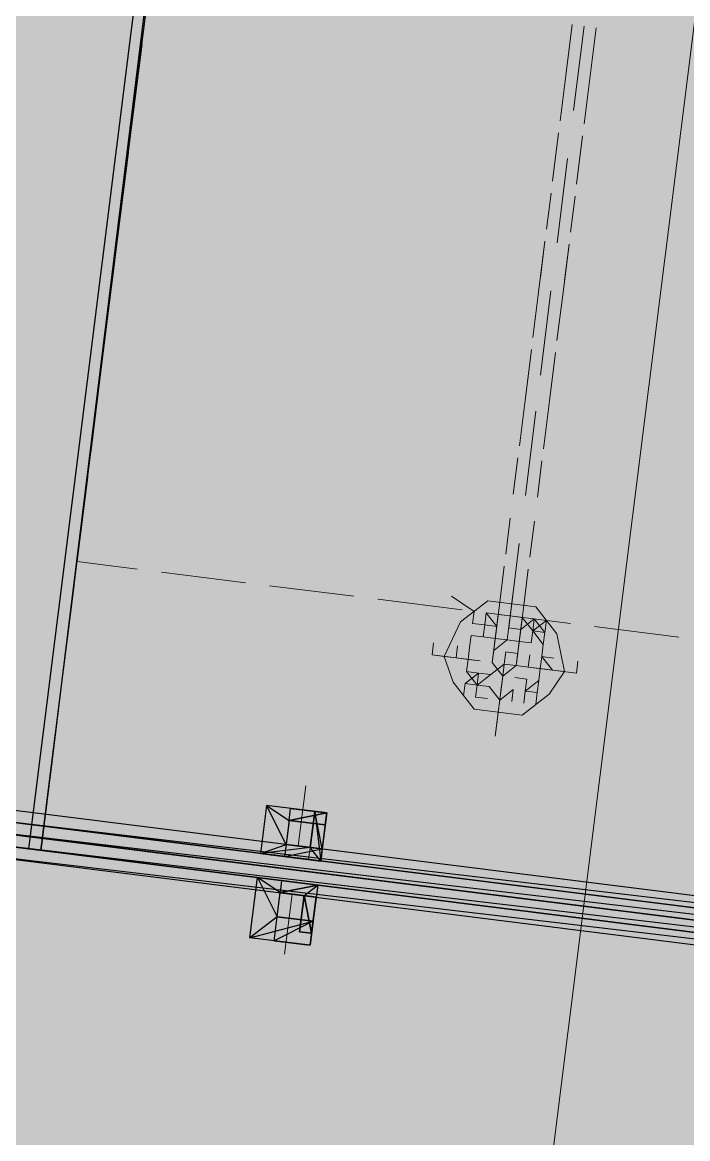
# Model space of a CAD drawing. Header units: metres. Extents: x -4 to 509425, y 7549 to 4732445.
# Drawn here: x 475986.603 to 475987.068, y 4719725.718 to 4719726.498 of the extents above; entities that cross this region are included whole.
import ezdxf

# ---------------------------------------------------------------- set-up
doc = ezdxf.new("R2010")
doc.units = ezdxf.units.M
doc.header["$LTSCALE"] = 0.01
doc.header["$MEASUREMENT"] = 0
doc.layers.get('0').update_dxf_attribs({"lineweight": 0})
doc.layers.add('_SUBESTACIÓN', color=1, linetype='Continuous')
doc.layers.add('SUBESTACION LA VID', color=253, linetype='Continuous')

# ---------------------------------------------------------------- blocks, each defined once
blk = doc.blocks.new('A$Cfff6051d')
at = {"layer": 'SUBESTACION LA VID', "transparency": 33554687}
h = blk.add_hatch(color=256, dxfattribs=at)
h.dxf.hatch_style = 2
edge = h.paths.add_edge_path()
edge.add_spline(control_points=[(475986.60787, 4719725.92063), (475986.60787, 4719725.92063), (475986.61627, 4719725.91958), (475986.61627, 4719725.91958), (475986.61627, 4719725.91958), (475987.11864, 4719729.99479), (475987.11864, 4719729.99479), (475987.11864, 4719729.99479), (475986.60787, 4719725.92063), (475986.60787, 4719725.92063)], knot_values=[0, 0, 0, 0, 1, 1, 1, 2, 2, 2, 3, 3, 3, 3], degree=3, periodic=0)
edge = h.paths.add_edge_path()
edge.add_spline(control_points=[(475986.61627, 4719725.91958), (475986.61627, 4719725.91958), (475987.11864, 4719729.99479), (475987.11864, 4719729.99479), (475987.11864, 4719729.99479), (475987.12704, 4719729.99374), (475987.12704, 4719729.99374), (475987.12704, 4719729.99374), (475986.61627, 4719725.91958), (475986.61627, 4719725.91958)], knot_values=[0, 0, 0, 0, 1, 1, 1, 2, 2, 2, 3, 3, 3, 3], degree=3, periodic=0)
h = blk.add_hatch(color=256, dxfattribs=at)
h.dxf.hatch_style = 2
edge = h.paths.add_edge_path()
edge.add_spline(control_points=[(475987.67576, 4719725.79528), (475987.67576, 4719725.79528), (475987.69256, 4719725.79318), (475987.69256, 4719725.79318), (475987.69256, 4719725.79318), (475987.67681, 4719725.80368), (475987.67681, 4719725.80368), (475987.67681, 4719725.80368), (475987.67576, 4719725.79528), (475987.67576, 4719725.79528)], knot_values=[0, 0, 0, 0, 1, 1, 1, 2, 2, 2, 3, 3, 3, 3], degree=3, periodic=0)
edge = h.paths.add_edge_path()
edge.add_spline(control_points=[(475987.69256, 4719725.79318), (475987.69256, 4719725.79318), (475987.67681, 4719725.80368), (475987.67681, 4719725.80368), (475987.67681, 4719725.80368), (475987.69467, 4719725.80998), (475987.69467, 4719725.80998), (475987.69467, 4719725.80998), (475987.69256, 4719725.79318), (475987.69256, 4719725.79318)], knot_values=[0, 0, 0, 0, 1, 1, 1, 2, 2, 2, 3, 3, 3, 3], degree=3, periodic=0)
edge = h.paths.add_edge_path()
edge.add_spline(control_points=[(475987.67681, 4719725.80368), (475987.67681, 4719725.80368), (475987.69467, 4719725.80998), (475987.69467, 4719725.80998), (475987.69467, 4719725.80998), (475986.56797, 4719725.9427), (475986.56797, 4719725.9427), (475986.56797, 4719725.9427), (475987.67681, 4719725.80368), (475987.67681, 4719725.80368)], knot_values=[0, 0, 0, 0, 1, 1, 1, 2, 2, 2, 3, 3, 3, 3], degree=3, periodic=0)
edge = h.paths.add_edge_path()
edge.add_spline(control_points=[(475987.69467, 4719725.80998), (475987.69467, 4719725.80998), (475986.56797, 4719725.9427), (475986.56797, 4719725.9427), (475986.56797, 4719725.9427), (475986.56062, 4719725.95215), (475986.56062, 4719725.95215), (475986.56062, 4719725.95215), (475987.69467, 4719725.80998), (475987.69467, 4719725.80998)], knot_values=[0, 0, 0, 0, 1, 1, 1, 2, 2, 2, 3, 3, 3, 3], degree=3, periodic=0)
edge = h.paths.add_edge_path()
edge.add_spline(control_points=[(475986.56797, 4719725.9427), (475986.56797, 4719725.9427), (475986.56062, 4719725.95215), (475986.56062, 4719725.95215), (475986.56062, 4719725.95215), (475986.55852, 4719725.93535), (475986.55852, 4719725.93535), (475986.55852, 4719725.93535), (475986.56797, 4719725.9427), (475986.56797, 4719725.9427)], knot_values=[0, 0, 0, 0, 1, 1, 1, 2, 2, 2, 3, 3, 3, 3], degree=3, periodic=0)
h = blk.add_hatch(color=256, dxfattribs=at)
h.dxf.hatch_style = 2
edge = h.paths.add_edge_path()
edge.add_spline(control_points=[(475986.56797, 4719725.9427), (475986.56797, 4719725.9427), (475986.55852, 4719725.93535), (475986.55852, 4719725.93535), (475986.55852, 4719725.93535), (475987.68521, 4719725.80263), (475987.68521, 4719725.80263), (475987.68521, 4719725.80263), (475986.56797, 4719725.9427), (475986.56797, 4719725.9427)], knot_values=[0, 0, 0, 0, 1, 1, 1, 2, 2, 2, 3, 3, 3, 3], degree=3, periodic=0)
edge = h.paths.add_edge_path()
edge.add_spline(control_points=[(475986.55852, 4719725.93535), (475986.55852, 4719725.93535), (475987.68521, 4719725.80263), (475987.68521, 4719725.80263), (475987.68521, 4719725.80263), (475987.68416, 4719725.79423), (475987.68416, 4719725.79423), (475987.68416, 4719725.79423), (475986.55852, 4719725.93535), (475986.55852, 4719725.93535)], knot_values=[0, 0, 0, 0, 1, 1, 1, 2, 2, 2, 3, 3, 3, 3], degree=3, periodic=0)
h = blk.add_hatch(color=256, dxfattribs=at)
h.dxf.hatch_style = 2
edge = h.paths.add_edge_path()
edge.add_spline(control_points=[(475987.68206, 4719725.77743), (475987.68206, 4719725.77743), (475987.69046, 4719725.77638), (475987.69046, 4719725.77638), (475987.69046, 4719725.77638), (475987.68311, 4719725.78583), (475987.68311, 4719725.78583), (475987.68311, 4719725.78583), (475987.68206, 4719725.77743), (475987.68206, 4719725.77743)], knot_values=[0, 0, 0, 0, 1, 1, 1, 2, 2, 2, 3, 3, 3, 3], degree=3, periodic=0)
edge = h.paths.add_edge_path()
edge.add_spline(control_points=[(475987.69046, 4719725.77638), (475987.69046, 4719725.77638), (475987.68311, 4719725.78583), (475987.68311, 4719725.78583), (475987.68311, 4719725.78583), (475987.69256, 4719725.79318), (475987.69256, 4719725.79318), (475987.69256, 4719725.79318), (475987.69046, 4719725.77638), (475987.69046, 4719725.77638)], knot_values=[0, 0, 0, 0, 1, 1, 1, 2, 2, 2, 3, 3, 3, 3], degree=3, periodic=0)
edge = h.paths.add_edge_path()
edge.add_spline(control_points=[(475987.68311, 4719725.78583), (475987.68311, 4719725.78583), (475987.69256, 4719725.79318), (475987.69256, 4719725.79318), (475987.69256, 4719725.79318), (475986.55746, 4719725.92695), (475986.55746, 4719725.92695), (475986.55746, 4719725.92695), (475987.68311, 4719725.78583), (475987.68311, 4719725.78583)], knot_values=[0, 0, 0, 0, 1, 1, 1, 2, 2, 2, 3, 3, 3, 3], degree=3, periodic=0)
edge = h.paths.add_edge_path()
edge.add_spline(control_points=[(475987.69256, 4719725.79318), (475987.69256, 4719725.79318), (475986.55746, 4719725.92695), (475986.55746, 4719725.92695), (475986.55746, 4719725.92695), (475986.55012, 4719725.9364), (475986.55012, 4719725.9364), (475986.55012, 4719725.9364), (475987.69256, 4719725.79318), (475987.69256, 4719725.79318)], knot_values=[0, 0, 0, 0, 1, 1, 1, 2, 2, 2, 3, 3, 3, 3], degree=3, periodic=0)
edge = h.paths.add_edge_path()
edge.add_spline(control_points=[(475986.55746, 4719725.92695), (475986.55746, 4719725.92695), (475986.55012, 4719725.9364), (475986.55012, 4719725.9364), (475986.55012, 4719725.9364), (475986.54801, 4719725.9196), (475986.54801, 4719725.9196), (475986.54801, 4719725.9196), (475986.55746, 4719725.92695), (475986.55746, 4719725.92695)], knot_values=[0, 0, 0, 0, 1, 1, 1, 2, 2, 2, 3, 3, 3, 3], degree=3, periodic=0)
h = blk.add_hatch(color=256, dxfattribs=at)
h.dxf.hatch_style = 2
edge = h.paths.add_edge_path()
edge.add_spline(control_points=[(475986.55746, 4719725.92695), (475986.55746, 4719725.92695), (475986.54801, 4719725.9196), (475986.54801, 4719725.9196), (475986.54801, 4719725.9196), (475987.68311, 4719725.78583), (475987.68311, 4719725.78583), (475987.68311, 4719725.78583), (475986.55746, 4719725.92695), (475986.55746, 4719725.92695)], knot_values=[0, 0, 0, 0, 1, 1, 1, 2, 2, 2, 3, 3, 3, 3], degree=3, periodic=0)
edge = h.paths.add_edge_path()
edge.add_spline(control_points=[(475986.54801, 4719725.9196), (475986.54801, 4719725.9196), (475987.68311, 4719725.78583), (475987.68311, 4719725.78583), (475987.68311, 4719725.78583), (475987.68206, 4719725.77743), (475987.68206, 4719725.77743), (475987.68206, 4719725.77743), (475986.54801, 4719725.9196), (475986.54801, 4719725.9196)], knot_values=[0, 0, 0, 0, 1, 1, 1, 2, 2, 2, 3, 3, 3, 3], degree=3, periodic=0)
at = {"layer": 'SUBESTACION LA VID', "lineweight": 15}
blk.add_line((475986.93215, 4719725.37657), (475987.55455, 4719730.34117), dxfattribs=at)
at = {"layer": 'SUBESTACION LA VID', "lineweight": 0}
for p, q in [((475986.98295, 4719726.46234), (475986.98716, 4719726.49594)), ((475986.98295, 4719726.46234), (475986.98716, 4719726.49594)), ((475986.99556, 4719726.49489), (475986.98819, 4719726.43609)), ((475986.99975, 4719726.46024), (475987.00396, 4719726.49384)), ((475986.99975, 4719726.46024), (475987.00396, 4719726.49384)), ((475986.6784, 4719726.4152), (475986.68683, 4719726.4824)), ((475986.97873, 4719726.42874), (475986.98295, 4719726.46234)), ((475986.97873, 4719726.42874), (475986.98295, 4719726.46234)), ((475986.99553, 4719726.42663), (475986.99975, 4719726.46024)), ((475986.99553, 4719726.42663), (475986.99975, 4719726.46024)), ((475986.97347, 4719726.38674), (475986.97768, 4719726.42034)), ((475986.97347, 4719726.38674), (475986.97768, 4719726.42034)), ((475986.98608, 4719726.41929), (475986.98608, 4719726.41929)), ((475986.99027, 4719726.38463), (475986.99448, 4719726.41823)), ((475986.99027, 4719726.38463), (475986.99448, 4719726.41823)), ((475986.66998, 4719726.348), (475986.67735, 4719726.4068)), ((475986.98397, 4719726.40249), (475986.9766, 4719726.34368)), ((475986.96926, 4719726.35314), (475986.97241, 4719726.37834)), ((475986.96926, 4719726.35314), (475986.97241, 4719726.37834)), ((475986.98606, 4719726.35103), (475986.98921, 4719726.37623)), ((475986.98606, 4719726.35103), (475986.98921, 4719726.37623)), ((475986.96399, 4719726.31114), (475986.9682, 4719726.34474)), ((475986.96504, 4719726.31954), (475986.9682, 4719726.34474)), ((475986.98079, 4719726.30903), (475986.985, 4719726.34263)), ((475986.98184, 4719726.31743), (475986.985, 4719726.34263)), ((475986.6605, 4719726.27239), (475986.66787, 4719726.3312)), ((475986.9745, 4719726.32688), (475986.9745, 4719726.32688)), ((475986.95978, 4719726.27754), (475986.96399, 4719726.31114)), ((475986.95978, 4719726.27754), (475986.96399, 4719726.31114)), ((475986.97239, 4719726.31008), (475986.96502, 4719726.25128)), ((475986.97658, 4719726.27543), (475986.98079, 4719726.30903)), ((475986.97658, 4719726.27543), (475986.98079, 4719726.30903)), ((475986.95451, 4719726.23553), (475986.95872, 4719726.26913)), ((475986.95451, 4719726.23553), (475986.95872, 4719726.26913)), ((475986.97131, 4719726.23343), (475986.97552, 4719726.26703)), ((475986.97131, 4719726.23343), (475986.97552, 4719726.26703)), ((475986.65102, 4719726.19679), (475986.65839, 4719726.25559)), ((475986.9503, 4719726.20193), (475986.95451, 4719726.23553)), ((475986.9503, 4719726.20193), (475986.95451, 4719726.23553)), ((475986.96291, 4719726.23448), (475986.96291, 4719726.23448)), ((475986.9671, 4719726.19982), (475986.97131, 4719726.23343)), ((475986.9671, 4719726.19982), (475986.97131, 4719726.23343)), ((475986.96186, 4719726.22608), (475986.95449, 4719726.16728)), ((475986.94609, 4719726.16833), (475986.94925, 4719726.19353)), ((475986.94609, 4719726.16833), (475986.94925, 4719726.19353)), ((475986.96289, 4719726.16622), (475986.96605, 4719726.19142)), ((475986.96289, 4719726.16622), (475986.96605, 4719726.19142)), ((475986.64154, 4719726.12119), (475986.64891, 4719726.17999)), ((475986.94082, 4719726.12633), (475986.94398, 4719726.15153)), ((475986.94082, 4719726.12633), (475986.94398, 4719726.15153)), ((475986.95238, 4719726.15048), (475986.95238, 4719726.15048)), ((475986.95762, 4719726.12422), (475986.96078, 4719726.14942)), ((475986.95762, 4719726.12422), (475986.96078, 4719726.14942)), ((475986.95027, 4719726.13368), (475986.9429, 4719726.07487)), ((475986.75915, 4719726.10644), (475986.70034, 4719726.11381)), ((475986.70034, 4719726.11381), (475986.75915, 4719726.10644)), ((475986.93661, 4719726.09273), (475986.93977, 4719726.11793)), ((475986.93661, 4719726.09273), (475986.93977, 4719726.11793)), ((475986.95341, 4719726.09062), (475986.95657, 4719726.11582)), ((475986.95341, 4719726.09062), (475986.95657, 4719726.11582)), ((475986.63206, 4719726.04558), (475986.63944, 4719726.10439)), ((475986.83475, 4719726.09696), (475986.77595, 4719726.10434)), ((475986.77595, 4719726.10434), (475986.83475, 4719726.09696)), ((475986.94606, 4719726.10007), (475986.94185, 4719726.06647)), ((475986.94606, 4719726.10007), (475986.94501, 4719726.09167)), ((475986.91035, 4719726.08749), (475986.85155, 4719726.09486)), ((475986.85155, 4719726.09486), (475986.91035, 4719726.08749)), ((475986.90301, 4719726.09694), (475986.91875, 4719726.08643)), ((475986.9345, 4719726.07593), (475986.93661, 4719726.09273)), ((475986.9513, 4719726.07382), (475986.95341, 4719726.09062)), ((475986.9177, 4719726.07803), (475986.91875, 4719726.08643)), ((475986.91875, 4719726.08643), (475986.9177, 4719726.07803)), ((475986.9177, 4719726.07803), (475986.91875, 4719726.08643)), ((475986.98596, 4719726.07801), (475986.92715, 4719726.08538)), ((475986.92715, 4719726.08538), (475986.98596, 4719726.07801)), ((475986.93134, 4719726.05072), (475986.93555, 4719726.08433)), ((475986.94395, 4719726.08327), (475986.93555, 4719726.08433)), ((475986.95235, 4719726.08222), (475986.94395, 4719726.08327)), ((475986.94395, 4719726.08327), (475986.94395, 4719726.08327)), ((475986.94395, 4719726.08327), (475986.94395, 4719726.08327)), ((475986.94395, 4719726.08327), (475986.94395, 4719726.08327)), ((475986.9261, 4719726.07698), (475986.9261, 4719726.07698)), ((475986.9261, 4719726.07698), (475986.9261, 4719726.07698)), ((475986.9261, 4719726.07698), (475986.9261, 4719726.07698)), ((475986.9261, 4719726.07698), (475986.9261, 4719726.07698)), ((475986.93134, 4719726.05072), (475986.9345, 4719726.07593)), ((475986.9429, 4719726.07487), (475986.9429, 4719726.07487)), ((475986.9513, 4719726.07382), (475986.9429, 4719726.07487)), ((475986.94814, 4719726.04862), (475986.95235, 4719726.08222)), ((475986.96075, 4719726.08117), (475986.9513, 4719726.07382)), ((475986.95235, 4719726.08222), (475986.9597, 4719726.07277)), ((475986.9597, 4719726.07277), (475986.96075, 4719726.08117)), ((475986.96915, 4719726.08011), (475986.9597, 4719726.07277)), ((475986.9681, 4719726.07171), (475986.96075, 4719726.08117)), ((475986.96915, 4719726.08011), (475986.9681, 4719726.07171)), ((475987.06156, 4719726.06853), (475987.00276, 4719726.0759)), ((475987.00276, 4719726.0759), (475987.06156, 4719726.06853)), ((475986.91665, 4719726.06963), (475986.92505, 4719726.06858)), ((475986.92505, 4719726.06858), (475986.91665, 4719726.06963)), ((475986.92505, 4719726.06858), (475986.93345, 4719726.06753)), ((475986.93345, 4719726.06753), (475986.92505, 4719726.06858)), ((475986.92505, 4719726.06858), (475986.93345, 4719726.06753)), ((475986.93345, 4719726.06753), (475986.92505, 4719726.06858)), ((475986.94814, 4719726.04862), (475986.9513, 4719726.07382)), ((475986.9597, 4719726.07277), (475986.95865, 4719726.06437)), ((475986.95865, 4719726.06437), (475986.9597, 4719726.07277)), ((475986.96705, 4719726.06331), (475986.9597, 4719726.07277)), ((475986.9597, 4719726.07277), (475986.9597, 4719726.07277)), ((475986.9597, 4719726.07277), (475986.9597, 4719726.07277)), ((475986.96705, 4719726.06331), (475986.9681, 4719726.07171)), ((475986.88934, 4719726.05599), (475986.89039, 4719726.06439)), ((475986.91454, 4719726.05283), (475986.91559, 4719726.06123)), ((475986.91559, 4719726.06123), (475986.91559, 4719726.06123)), ((475986.94185, 4719726.06647), (475986.94185, 4719726.06647)), ((475986.95025, 4719726.06542), (475986.95865, 4719726.06437)), ((475986.95025, 4719726.06542), (475986.95865, 4719726.06437)), ((475986.966, 4719726.05491), (475986.96705, 4719726.06331)), ((475986.96705, 4719726.06331), (475986.96705, 4719726.06331)), ((475986.92294, 4719726.05178), (475986.88934, 4719726.05599)), ((475986.92294, 4719726.05178), (475986.88934, 4719726.05599)), ((475986.89774, 4719726.05494), (475986.88934, 4719726.05599)), ((475986.90614, 4719726.05388), (475986.89774, 4719726.05494)), ((475986.91454, 4719726.05283), (475986.91454, 4719726.05283)), ((475986.92294, 4719726.05178), (475986.91454, 4719726.05283)), ((475986.93974, 4719726.04967), (475986.9408, 4719726.05807)), ((475986.9408, 4719726.05807), (475986.9408, 4719726.05807)), ((475986.9408, 4719726.05807), (475986.9408, 4719726.05807)), ((475986.9408, 4719726.05807), (475986.9408, 4719726.05807)), ((475986.91349, 4719726.04443), (475986.92189, 4719726.04338)), ((475986.93029, 4719726.04232), (475986.92189, 4719726.04338)), ((475986.93029, 4719726.04232), (475986.92189, 4719726.04338)), ((475986.93029, 4719726.04232), (475986.93974, 4719726.04967)), ((475986.93134, 4719726.05072), (475986.93134, 4719726.05072)), ((475986.93974, 4719726.04967), (475986.93974, 4719726.04967)), ((475986.93974, 4719726.04967), (475986.93974, 4719726.04967)), ((475986.93974, 4719726.04967), (475986.93974, 4719726.04967)), ((475986.94814, 4719726.04862), (475986.93974, 4719726.04967)), ((475986.95654, 4719726.04757), (475986.94814, 4719726.04862)), ((475986.99014, 4719726.04335), (475986.95654, 4719726.04757)), ((475986.99014, 4719726.04335), (475986.95654, 4719726.04757)), ((475986.96389, 4719726.03811), (475986.96494, 4719726.04651)), ((475986.96494, 4719726.04651), (475986.96389, 4719726.03811)), ((475986.98174, 4719726.04441), (475986.97334, 4719726.04546)), ((475986.98174, 4719726.04441), (475986.98174, 4719726.04441)), ((475986.91138, 4719726.02763), (475986.91243, 4719726.03603)), ((475986.92084, 4719726.03498), (475986.91243, 4719726.03603)), ((475986.93869, 4719726.04127), (475986.93342, 4719725.99927)), ((475986.93869, 4719726.04127), (475986.93342, 4719725.99927)), ((475986.93869, 4719726.04127), (475986.93764, 4719726.03287)), ((475986.95549, 4719726.03917), (475986.94709, 4719726.04022)), ((475986.95444, 4719726.03077), (475986.96389, 4719726.03811)), ((475986.96389, 4719726.03811), (475986.95444, 4719726.03077)), ((475986.62259, 4719725.96998), (475986.62996, 4719726.02878)), ((475986.92084, 4719726.03498), (475986.91978, 4719726.02658)), ((475986.92084, 4719726.03498), (475986.92084, 4719726.03498)), ((475986.92084, 4719726.03498), (475986.92084, 4719726.03498)), ((475986.92084, 4719726.03498), (475986.92924, 4719726.03392)), ((475986.92084, 4719726.03498), (475986.92924, 4719726.03392)), ((475986.92924, 4719726.03392), (475986.92924, 4719726.03392)), ((475986.93658, 4719726.02447), (475986.92924, 4719726.03392)), ((475986.94498, 4719726.02342), (475986.94604, 4719726.03182)), ((475986.95444, 4719726.03077), (475986.95338, 4719726.02237)), ((475986.95338, 4719726.02237), (475986.95444, 4719726.03077)), ((475986.95444, 4719726.03077), (475986.95444, 4719726.03077)), ((475986.95444, 4719726.03077), (475986.96284, 4719726.02971)), ((475986.95444, 4719726.03077), (475986.95444, 4719726.03077)), ((475986.96284, 4719726.02971), (475986.96178, 4719726.02131)), ((475986.96284, 4719726.02971), (475986.96178, 4719726.02131)), ((475986.92818, 4719726.02552), (475986.91978, 4719726.02658)), ((475986.93658, 4719726.02447), (475986.93658, 4719726.02447)), ((475986.93658, 4719726.02447), (475986.93658, 4719726.02447)), ((475986.93448, 4719726.00767), (475986.93448, 4719726.00767)), ((475986.93448, 4719726.00767), (475986.93448, 4719726.00767)), ((475986.79583, 4719725.92266), (475986.8011, 4719725.96466)), ((475986.61627, 4719725.91958), (475986.62048, 4719725.95318)), ((475986.79059, 4719725.94892), (475986.78743, 4719725.92372)), ((475986.80739, 4719725.94681), (475986.80423, 4719725.92161)), ((475986.80739, 4719725.94681), (475986.80423, 4719725.92161)), ((475986.78006, 4719725.86491), (475986.78322, 4719725.89012)), ((475986.78006, 4719725.86491), (475986.78322, 4719725.89012)), ((475986.80002, 4719725.88801), (475986.78322, 4719725.89012)), ((475986.79162, 4719725.88906), (475986.78635, 4719725.84706)), ((475986.79686, 4719725.86281), (475986.80002, 4719725.88801)), ((475986.79686, 4719725.86281), (475986.80002, 4719725.88801))]:
    blk.add_line(p, q, dxfattribs=at)
for points in [[(475986.68354, 4719726.11592), (475986.64154, 4719726.12119), (475986.68354, 4719726.11592)], [(475986.94501, 4719726.09167), (475986.92821, 4719726.09378), (475986.9093, 4719726.07909), (475986.89774, 4719726.05494), (475986.90403, 4719726.03708), (475986.91873, 4719726.01818), (475986.93553, 4719726.01607), (475986.95233, 4719726.01397), (475986.97124, 4719726.02866), (475986.98174, 4719726.04441), (475986.9765, 4719726.07066), (475986.96181, 4719726.08957), (475986.94501, 4719726.09167)], [(475986.89774, 4719726.05494), (475986.9093, 4719726.07909), (475986.92821, 4719726.09378), (475986.94501, 4719726.09167), (475986.96181, 4719726.08957), (475986.9765, 4719726.07066), (475986.98174, 4719726.04441), (475986.97124, 4719726.02866), (475986.95233, 4719726.01397), (475986.93553, 4719726.01607), (475986.91873, 4719726.01818), (475986.90403, 4719726.03708), (475986.89774, 4719726.05494)], [(475986.92715, 4719726.08538), (475986.9261, 4719726.07698), (475986.9177, 4719726.07803), (475986.9261, 4719726.07698), (475986.92505, 4719726.06858), (475986.9261, 4719726.07698), (475986.9345, 4719726.07593), (475986.9261, 4719726.07698), (475986.92715, 4719726.08538)], [(475986.9177, 4719726.07803), (475986.9261, 4719726.07698), (475986.92715, 4719726.08538), (475986.9261, 4719726.07698), (475986.9345, 4719726.07593), (475986.9261, 4719726.07698), (475986.92505, 4719726.06858), (475986.9261, 4719726.07698), (475986.9177, 4719726.07803)], [(475986.93555, 4719726.08433), (475986.9345, 4719726.07593), (475986.92715, 4719726.08538)], [(475986.92715, 4719726.08538), (475986.9345, 4719726.07593), (475986.93555, 4719726.08433)], [(475986.94395, 4719726.08327), (475986.9429, 4719726.07487), (475986.94395, 4719726.08327)], [(475986.9597, 4719726.07277), (475986.9681, 4719726.07171), (475986.96915, 4719726.08011)], [(475986.96915, 4719726.08011), (475986.9681, 4719726.07171), (475986.96705, 4719726.06331)], [(475986.92505, 4719726.06858), (475986.91665, 4719726.06963), (475986.91559, 4719726.06123)], [(475986.94185, 4719726.06647), (475986.93345, 4719726.06753), (475986.93134, 4719726.05072), (475986.93869, 4719726.04127), (475986.94814, 4719726.04862), (475986.95025, 4719726.06542), (475986.94185, 4719726.06647)], [(475986.93134, 4719726.05072), (475986.93345, 4719726.06753), (475986.94185, 4719726.06647), (475986.95025, 4719726.06542), (475986.94814, 4719726.04862), (475986.93869, 4719726.04127), (475986.93134, 4719726.05072)], [(475986.95865, 4719726.06437), (475986.9597, 4719726.07277), (475986.9681, 4719726.07171)], [(475986.91454, 4719726.05283), (475986.90614, 4719726.05388), (475986.90719, 4719726.06228)], [(475986.94185, 4719726.06647), (475986.9324, 4719726.05912), (475986.93134, 4719726.05072)], [(475986.92084, 4719726.03498), (475986.91349, 4719726.04443), (475986.91454, 4719726.05283)], [(475986.93869, 4719726.04127), (475986.94814, 4719726.04862), (475986.9492, 4719726.05702), (475986.9408, 4719726.05807)], [(475986.9408, 4719726.05807), (475986.93974, 4719726.04967), (475986.93869, 4719726.04127)], [(475986.96494, 4719726.04651), (475986.95654, 4719726.04757), (475986.9576, 4719726.05597)], [(475986.97334, 4719726.04546), (475986.96494, 4719726.04651), (475986.966, 4719726.05491)], [(475986.966, 4719726.05491), (475986.97334, 4719726.04546), (475986.966, 4719726.05491)], [(475986.9744, 4719726.05386), (475986.966, 4719726.05491), (475986.97334, 4719726.04546), (475986.966, 4719726.05491)], [(475986.99014, 4719726.04335), (475986.9912, 4719726.05175), (475986.99014, 4719726.04335)], [(475986.92084, 4719726.03498), (475986.92189, 4719726.04338), (475986.91243, 4719726.03603), (475986.92084, 4719726.03498), (475986.91978, 4719726.02658)], [(475986.91243, 4719726.03603), (475986.92189, 4719726.04338), (475986.92084, 4719726.03498), (475986.92189, 4719726.04338)], [(475986.93029, 4719726.04232), (475986.92084, 4719726.03498), (475986.92189, 4719726.04338)], [(475986.92084, 4719726.03498), (475986.91243, 4719726.03603), (475986.91138, 4719726.02763)], [(475986.93029, 4719726.04232), (475986.92084, 4719726.03498), (475986.92924, 4719726.03392)], [(475986.94709, 4719726.04022), (475986.95549, 4719726.03917), (475986.95444, 4719726.03077)], [(475986.95444, 4719726.03077), (475986.95549, 4719726.03917), (475986.95444, 4719726.03077), (475986.95338, 4719726.02237)], [(475986.95444, 4719726.03077), (475986.95549, 4719726.03917), (475986.95444, 4719726.03077)], [(475986.96178, 4719726.02131), (475986.96284, 4719726.02971), (475986.96389, 4719726.03811), (475986.96284, 4719726.02971)], [(475986.96389, 4719726.03811), (475986.96284, 4719726.02971), (475986.96389, 4719726.03811)], [(475986.93764, 4719726.03287), (475986.93658, 4719726.02447), (475986.93764, 4719726.03287)], [(475986.94498, 4719726.02342), (475986.94604, 4719726.03182), (475986.93658, 4719726.02447)], [(475986.95444, 4719726.03077), (475986.96284, 4719726.02971), (475986.96178, 4719726.02131)], [(475986.93658, 4719726.02447), (475986.93553, 4719726.01607), (475986.93448, 4719726.00767)], [(475986.79059, 4719725.94892), (475986.78743, 4719725.92372), (475986.78638, 4719725.91532)], [(475986.80318, 4719725.91321), (475986.80423, 4719725.92161), (475986.78743, 4719725.92372)]]:
    blk.add_lwpolyline(points, dxfattribs=at)
at = {"layer": 'SUBESTACION LA VID'}
for points in [[(475986.60787, 4719725.92063), (475986.60787, 4719725.92063), (475986.61627, 4719725.91958), (475986.61627, 4719725.91958), (475986.61627, 4719725.91958), (475987.11864, 4719729.99479), (475987.11864, 4719729.99479), (475987.11864, 4719729.99479), (475986.60787, 4719725.92063), (475986.60787, 4719725.92063)], [(475986.61627, 4719725.91958), (475986.61627, 4719725.91958), (475987.11864, 4719729.99479), (475987.11864, 4719729.99479), (475987.11864, 4719729.99479), (475987.12704, 4719729.99374), (475987.12704, 4719729.99374), (475987.12704, 4719729.99374), (475986.61627, 4719725.91958), (475986.61627, 4719725.91958)], [(475987.69467, 4719725.80998), (475987.69467, 4719725.80998), (475986.56797, 4719725.9427), (475986.56797, 4719725.9427), (475986.56797, 4719725.9427), (475986.56062, 4719725.95215), (475986.56062, 4719725.95215), (475986.56062, 4719725.95215), (475987.69467, 4719725.80998), (475987.69467, 4719725.80998)], [(475986.77379, 4719725.95102), (475986.77379, 4719725.95102), (475986.78743, 4719725.92372), (475986.78743, 4719725.92372), (475986.78743, 4719725.92372), (475986.76958, 4719725.91742), (475986.76958, 4719725.91742), (475986.76958, 4719725.91742), (475986.77379, 4719725.95102), (475986.77379, 4719725.95102)], [(475986.81579, 4719725.94576), (475986.81579, 4719725.94576), (475986.78954, 4719725.94052), (475986.78954, 4719725.94052), (475986.78954, 4719725.94052), (475986.77379, 4719725.95102), (475986.77379, 4719725.95102), (475986.77379, 4719725.95102), (475986.81579, 4719725.94576), (475986.81579, 4719725.94576)], [(475986.78954, 4719725.94052), (475986.78954, 4719725.94052), (475986.77379, 4719725.95102), (475986.77379, 4719725.95102), (475986.77379, 4719725.95102), (475986.78743, 4719725.92372), (475986.78743, 4719725.92372), (475986.78743, 4719725.92372), (475986.78954, 4719725.94052), (475986.78954, 4719725.94052)], [(475986.56797, 4719725.9427), (475986.56797, 4719725.9427), (475986.55852, 4719725.93535), (475986.55852, 4719725.93535), (475986.55852, 4719725.93535), (475987.68521, 4719725.80263), (475987.68521, 4719725.80263), (475987.68521, 4719725.80263), (475986.56797, 4719725.9427), (475986.56797, 4719725.9427)], [(475987.67681, 4719725.80368), (475987.67681, 4719725.80368), (475987.69467, 4719725.80998), (475987.69467, 4719725.80998), (475987.69467, 4719725.80998), (475986.56797, 4719725.9427), (475986.56797, 4719725.9427), (475986.56797, 4719725.9427), (475987.67681, 4719725.80368), (475987.67681, 4719725.80368)], [(475986.79059, 4719725.94892), (475986.79059, 4719725.94892), (475986.78954, 4719725.94052), (475986.78954, 4719725.94052), (475986.78954, 4719725.94052), (475986.81579, 4719725.94576), (475986.81579, 4719725.94576), (475986.81579, 4719725.94576), (475986.79059, 4719725.94892), (475986.79059, 4719725.94892)], [(475986.78954, 4719725.94052), (475986.78954, 4719725.94052), (475986.81579, 4719725.94576), (475986.81579, 4719725.94576), (475986.81579, 4719725.94576), (475986.81474, 4719725.93736), (475986.81474, 4719725.93736), (475986.81474, 4719725.93736), (475986.78954, 4719725.94052), (475986.78954, 4719725.94052)], [(475986.81474, 4719725.93736), (475986.81474, 4719725.93736), (475986.81579, 4719725.94576), (475986.81579, 4719725.94576), (475986.81579, 4719725.94576), (475986.78954, 4719725.94052), (475986.78954, 4719725.94052), (475986.78954, 4719725.94052), (475986.81474, 4719725.93736), (475986.81474, 4719725.93736)], [(475986.80739, 4719725.94681), (475986.80739, 4719725.94681), (475986.81263, 4719725.92056), (475986.81263, 4719725.92056), (475986.81263, 4719725.92056), (475986.80423, 4719725.92161), (475986.80423, 4719725.92161), (475986.80423, 4719725.92161), (475986.80739, 4719725.94681), (475986.80739, 4719725.94681)], [(475986.80423, 4719725.92161), (475986.80423, 4719725.92161), (475986.81158, 4719725.91216), (475986.81158, 4719725.91216), (475986.81158, 4719725.91216), (475986.80739, 4719725.94681), (475986.80739, 4719725.94681), (475986.80739, 4719725.94681), (475986.80423, 4719725.92161), (475986.80423, 4719725.92161)], [(475986.81579, 4719725.94576), (475986.81579, 4719725.94576), (475986.80739, 4719725.94681), (475986.80739, 4719725.94681), (475986.80739, 4719725.94681), (475986.81263, 4719725.92056), (475986.81263, 4719725.92056), (475986.81263, 4719725.92056), (475986.81579, 4719725.94576), (475986.81579, 4719725.94576)], [(475986.81158, 4719725.91216), (475986.81158, 4719725.91216), (475986.80739, 4719725.94681), (475986.80739, 4719725.94681), (475986.80739, 4719725.94681), (475986.81579, 4719725.94576), (475986.81579, 4719725.94576), (475986.81579, 4719725.94576), (475986.81158, 4719725.91216), (475986.81158, 4719725.91216)], [(475987.69256, 4719725.79318), (475987.69256, 4719725.79318), (475986.55746, 4719725.92695), (475986.55746, 4719725.92695), (475986.55746, 4719725.92695), (475986.55012, 4719725.9364), (475986.55012, 4719725.9364), (475986.55012, 4719725.9364), (475987.69256, 4719725.79318), (475987.69256, 4719725.79318)], [(475986.55852, 4719725.93535), (475986.55852, 4719725.93535), (475987.68521, 4719725.80263), (475987.68521, 4719725.80263), (475987.68521, 4719725.80263), (475987.68416, 4719725.79423), (475987.68416, 4719725.79423), (475987.68416, 4719725.79423), (475986.55852, 4719725.93535), (475986.55852, 4719725.93535)], [(475986.55746, 4719725.92695), (475986.55746, 4719725.92695), (475986.54801, 4719725.9196), (475986.54801, 4719725.9196), (475986.54801, 4719725.9196), (475987.68311, 4719725.78583), (475987.68311, 4719725.78583), (475987.68311, 4719725.78583), (475986.55746, 4719725.92695), (475986.55746, 4719725.92695)], [(475987.68311, 4719725.78583), (475987.68311, 4719725.78583), (475987.69256, 4719725.79318), (475987.69256, 4719725.79318), (475987.69256, 4719725.79318), (475986.55746, 4719725.92695), (475986.55746, 4719725.92695), (475986.55746, 4719725.92695), (475987.68311, 4719725.78583), (475987.68311, 4719725.78583)], [(475986.54801, 4719725.9196), (475986.54801, 4719725.9196), (475987.68311, 4719725.78583), (475987.68311, 4719725.78583), (475987.68311, 4719725.78583), (475987.68206, 4719725.77743), (475987.68206, 4719725.77743), (475987.68206, 4719725.77743), (475986.54801, 4719725.9196), (475986.54801, 4719725.9196)], [(475986.78743, 4719725.92372), (475986.78743, 4719725.92372), (475986.76958, 4719725.91742), (475986.76958, 4719725.91742), (475986.76958, 4719725.91742), (475986.80423, 4719725.92161), (475986.80423, 4719725.92161), (475986.80423, 4719725.92161), (475986.78743, 4719725.92372), (475986.78743, 4719725.92372)], [(475986.76958, 4719725.91742), (475986.76958, 4719725.91742), (475986.80423, 4719725.92161), (475986.80423, 4719725.92161), (475986.80423, 4719725.92161), (475986.81158, 4719725.91216), (475986.81158, 4719725.91216), (475986.81158, 4719725.91216), (475986.76958, 4719725.91742), (475986.76958, 4719725.91742)], [(475986.81263, 4719725.92056), (475986.81263, 4719725.92056), (475986.78638, 4719725.91532), (475986.78638, 4719725.91532), (475986.78638, 4719725.91532), (475986.78743, 4719725.92372), (475986.78743, 4719725.92372), (475986.78743, 4719725.92372), (475986.81263, 4719725.92056), (475986.81263, 4719725.92056)], [(475986.81158, 4719725.91216), (475986.81158, 4719725.91216), (475986.81263, 4719725.92056), (475986.81263, 4719725.92056), (475986.81263, 4719725.92056), (475986.78638, 4719725.91532), (475986.78638, 4719725.91532), (475986.78638, 4719725.91532), (475986.81158, 4719725.91216), (475986.81158, 4719725.91216)], [(475986.76221, 4719725.85862), (475986.76221, 4719725.85862), (475986.78111, 4719725.87332), (475986.78111, 4719725.87332), (475986.78111, 4719725.87332), (475986.76747, 4719725.90062), (475986.76747, 4719725.90062), (475986.76747, 4719725.90062), (475986.76221, 4719725.85862), (475986.76221, 4719725.85862)], [(475986.78111, 4719725.87332), (475986.78111, 4719725.87332), (475986.76747, 4719725.90062), (475986.76747, 4719725.90062), (475986.76747, 4719725.90062), (475986.78322, 4719725.89012), (475986.78322, 4719725.89012), (475986.78322, 4719725.89012), (475986.78111, 4719725.87332), (475986.78111, 4719725.87332)], [(475986.76747, 4719725.90062), (475986.76747, 4719725.90062), (475986.78322, 4719725.89012), (475986.78322, 4719725.89012), (475986.78322, 4719725.89012), (475986.80948, 4719725.89536), (475986.80948, 4719725.89536), (475986.80948, 4719725.89536), (475986.76747, 4719725.90062), (475986.76747, 4719725.90062)], [(475986.80948, 4719725.89536), (475986.80948, 4719725.89536), (475986.78322, 4719725.89012), (475986.78322, 4719725.89012), (475986.78322, 4719725.89012), (475986.78427, 4719725.89852), (475986.78427, 4719725.89852), (475986.78427, 4719725.89852), (475986.80948, 4719725.89536), (475986.80948, 4719725.89536)], [(475986.80842, 4719725.88696), (475986.80842, 4719725.88696), (475986.80948, 4719725.89536), (475986.80948, 4719725.89536), (475986.80948, 4719725.89536), (475986.78322, 4719725.89012), (475986.78322, 4719725.89012), (475986.78322, 4719725.89012), (475986.80842, 4719725.88696), (475986.80842, 4719725.88696)], [(475986.78322, 4719725.89012), (475986.78322, 4719725.89012), (475986.80948, 4719725.89536), (475986.80948, 4719725.89536), (475986.80948, 4719725.89536), (475986.80002, 4719725.88801), (475986.80002, 4719725.88801), (475986.80002, 4719725.88801), (475986.78322, 4719725.89012), (475986.78322, 4719725.89012)], [(475986.80948, 4719725.89536), (475986.80948, 4719725.89536), (475986.80002, 4719725.88801), (475986.80002, 4719725.88801), (475986.80002, 4719725.88801), (475986.80526, 4719725.86175), (475986.80526, 4719725.86175), (475986.80526, 4719725.86175), (475986.80948, 4719725.89536), (475986.80948, 4719725.89536)], [(475986.79686, 4719725.86281), (475986.79686, 4719725.86281), (475986.80526, 4719725.86175), (475986.80526, 4719725.86175), (475986.80526, 4719725.86175), (475986.80002, 4719725.88801), (475986.80002, 4719725.88801), (475986.80002, 4719725.88801), (475986.79686, 4719725.86281), (475986.79686, 4719725.86281)], [(475986.80002, 4719725.88801), (475986.80002, 4719725.88801), (475986.80526, 4719725.86175), (475986.80526, 4719725.86175), (475986.80526, 4719725.86175), (475986.79686, 4719725.86281), (475986.79686, 4719725.86281), (475986.79686, 4719725.86281), (475986.80002, 4719725.88801), (475986.80002, 4719725.88801)], [(475986.80526, 4719725.86175), (475986.80526, 4719725.86175), (475986.80002, 4719725.88801), (475986.80002, 4719725.88801), (475986.80002, 4719725.88801), (475986.80842, 4719725.88696), (475986.80842, 4719725.88696), (475986.80842, 4719725.88696), (475986.80526, 4719725.86175), (475986.80526, 4719725.86175)], [(475986.80632, 4719725.87016), (475986.80632, 4719725.87016), (475986.76221, 4719725.85862), (475986.76221, 4719725.85862), (475986.76221, 4719725.85862), (475986.78111, 4719725.87332), (475986.78111, 4719725.87332), (475986.78111, 4719725.87332), (475986.80632, 4719725.87016), (475986.80632, 4719725.87016)], [(475986.78111, 4719725.87332), (475986.78111, 4719725.87332), (475986.77901, 4719725.85651), (475986.77901, 4719725.85651), (475986.77901, 4719725.85651), (475986.80632, 4719725.87016), (475986.80632, 4719725.87016), (475986.80632, 4719725.87016), (475986.78111, 4719725.87332), (475986.78111, 4719725.87332)], [(475986.80421, 4719725.85335), (475986.80421, 4719725.85335), (475986.80632, 4719725.87016), (475986.80632, 4719725.87016), (475986.80632, 4719725.87016), (475986.76221, 4719725.85862), (475986.76221, 4719725.85862), (475986.76221, 4719725.85862), (475986.80421, 4719725.85335), (475986.80421, 4719725.85335)], [(475986.77901, 4719725.85651), (475986.77901, 4719725.85651), (475986.80632, 4719725.87016), (475986.80632, 4719725.87016), (475986.80632, 4719725.87016), (475986.80421, 4719725.85335), (475986.80421, 4719725.85335), (475986.80421, 4719725.85335), (475986.77901, 4719725.85651), (475986.77901, 4719725.85651)]]:
    blk.add_open_spline(points, degree=3, knots=[0, 0, 0, 0, 1, 1, 1, 2, 2, 2, 3, 3, 3, 3], dxfattribs=at)
at = {"layer": 'SUBESTACION LA VID', "lineweight": 0}
for points in [[(475986.60787, 4719725.92063), (475986.60787, 4719725.92063), (475986.61627, 4719725.91958), (475986.61627, 4719725.91958), (475986.61627, 4719725.91958), (475987.11864, 4719729.99479), (475987.11864, 4719729.99479), (475987.11864, 4719729.99479), (475986.60787, 4719725.92063), (475986.60787, 4719725.92063)], [(475986.61627, 4719725.91958), (475986.61627, 4719725.91958), (475987.11864, 4719729.99479), (475987.11864, 4719729.99479), (475987.11864, 4719729.99479), (475987.12704, 4719729.99374), (475987.12704, 4719729.99374), (475987.12704, 4719729.99374), (475986.61627, 4719725.91958), (475986.61627, 4719725.91958)], [(475987.69467, 4719725.80998), (475987.69467, 4719725.80998), (475986.56797, 4719725.9427), (475986.56797, 4719725.9427), (475986.56797, 4719725.9427), (475986.56062, 4719725.95215), (475986.56062, 4719725.95215), (475986.56062, 4719725.95215), (475987.69467, 4719725.80998), (475987.69467, 4719725.80998)], [(475986.77379, 4719725.95102), (475986.77379, 4719725.95102), (475986.78743, 4719725.92372), (475986.78743, 4719725.92372), (475986.78743, 4719725.92372), (475986.76958, 4719725.91742), (475986.76958, 4719725.91742), (475986.76958, 4719725.91742), (475986.77379, 4719725.95102), (475986.77379, 4719725.95102)], [(475986.81579, 4719725.94576), (475986.81579, 4719725.94576), (475986.78954, 4719725.94052), (475986.78954, 4719725.94052), (475986.78954, 4719725.94052), (475986.77379, 4719725.95102), (475986.77379, 4719725.95102), (475986.77379, 4719725.95102), (475986.81579, 4719725.94576), (475986.81579, 4719725.94576)], [(475986.78954, 4719725.94052), (475986.78954, 4719725.94052), (475986.77379, 4719725.95102), (475986.77379, 4719725.95102), (475986.77379, 4719725.95102), (475986.78743, 4719725.92372), (475986.78743, 4719725.92372), (475986.78743, 4719725.92372), (475986.78954, 4719725.94052), (475986.78954, 4719725.94052)], [(475986.56797, 4719725.9427), (475986.56797, 4719725.9427), (475986.55852, 4719725.93535), (475986.55852, 4719725.93535), (475986.55852, 4719725.93535), (475987.68521, 4719725.80263), (475987.68521, 4719725.80263), (475987.68521, 4719725.80263), (475986.56797, 4719725.9427), (475986.56797, 4719725.9427)], [(475987.67681, 4719725.80368), (475987.67681, 4719725.80368), (475987.69467, 4719725.80998), (475987.69467, 4719725.80998), (475987.69467, 4719725.80998), (475986.56797, 4719725.9427), (475986.56797, 4719725.9427), (475986.56797, 4719725.9427), (475987.67681, 4719725.80368), (475987.67681, 4719725.80368)], [(475986.79059, 4719725.94892), (475986.79059, 4719725.94892), (475986.78954, 4719725.94052), (475986.78954, 4719725.94052), (475986.78954, 4719725.94052), (475986.81579, 4719725.94576), (475986.81579, 4719725.94576), (475986.81579, 4719725.94576), (475986.79059, 4719725.94892), (475986.79059, 4719725.94892)], [(475986.78954, 4719725.94052), (475986.78954, 4719725.94052), (475986.81579, 4719725.94576), (475986.81579, 4719725.94576), (475986.81579, 4719725.94576), (475986.81474, 4719725.93736), (475986.81474, 4719725.93736), (475986.81474, 4719725.93736), (475986.78954, 4719725.94052), (475986.78954, 4719725.94052)], [(475986.81474, 4719725.93736), (475986.81474, 4719725.93736), (475986.81579, 4719725.94576), (475986.81579, 4719725.94576), (475986.81579, 4719725.94576), (475986.78954, 4719725.94052), (475986.78954, 4719725.94052), (475986.78954, 4719725.94052), (475986.81474, 4719725.93736), (475986.81474, 4719725.93736)], [(475986.80739, 4719725.94681), (475986.80739, 4719725.94681), (475986.81263, 4719725.92056), (475986.81263, 4719725.92056), (475986.81263, 4719725.92056), (475986.80423, 4719725.92161), (475986.80423, 4719725.92161), (475986.80423, 4719725.92161), (475986.80739, 4719725.94681), (475986.80739, 4719725.94681)], [(475986.80423, 4719725.92161), (475986.80423, 4719725.92161), (475986.81158, 4719725.91216), (475986.81158, 4719725.91216), (475986.81158, 4719725.91216), (475986.80739, 4719725.94681), (475986.80739, 4719725.94681), (475986.80739, 4719725.94681), (475986.80423, 4719725.92161), (475986.80423, 4719725.92161)], [(475986.81579, 4719725.94576), (475986.81579, 4719725.94576), (475986.80739, 4719725.94681), (475986.80739, 4719725.94681), (475986.80739, 4719725.94681), (475986.81263, 4719725.92056), (475986.81263, 4719725.92056), (475986.81263, 4719725.92056), (475986.81579, 4719725.94576), (475986.81579, 4719725.94576)], [(475986.81158, 4719725.91216), (475986.81158, 4719725.91216), (475986.80739, 4719725.94681), (475986.80739, 4719725.94681), (475986.80739, 4719725.94681), (475986.81579, 4719725.94576), (475986.81579, 4719725.94576), (475986.81579, 4719725.94576), (475986.81158, 4719725.91216), (475986.81158, 4719725.91216)], [(475987.69256, 4719725.79318), (475987.69256, 4719725.79318), (475986.55746, 4719725.92695), (475986.55746, 4719725.92695), (475986.55746, 4719725.92695), (475986.55012, 4719725.9364), (475986.55012, 4719725.9364), (475986.55012, 4719725.9364), (475987.69256, 4719725.79318), (475987.69256, 4719725.79318)], [(475986.55852, 4719725.93535), (475986.55852, 4719725.93535), (475987.68521, 4719725.80263), (475987.68521, 4719725.80263), (475987.68521, 4719725.80263), (475987.68416, 4719725.79423), (475987.68416, 4719725.79423), (475987.68416, 4719725.79423), (475986.55852, 4719725.93535), (475986.55852, 4719725.93535)], [(475986.55746, 4719725.92695), (475986.55746, 4719725.92695), (475986.54801, 4719725.9196), (475986.54801, 4719725.9196), (475986.54801, 4719725.9196), (475987.68311, 4719725.78583), (475987.68311, 4719725.78583), (475987.68311, 4719725.78583), (475986.55746, 4719725.92695), (475986.55746, 4719725.92695)], [(475987.68311, 4719725.78583), (475987.68311, 4719725.78583), (475987.69256, 4719725.79318), (475987.69256, 4719725.79318), (475987.69256, 4719725.79318), (475986.55746, 4719725.92695), (475986.55746, 4719725.92695), (475986.55746, 4719725.92695), (475987.68311, 4719725.78583), (475987.68311, 4719725.78583)], [(475986.54801, 4719725.9196), (475986.54801, 4719725.9196), (475987.68311, 4719725.78583), (475987.68311, 4719725.78583), (475987.68311, 4719725.78583), (475987.68206, 4719725.77743), (475987.68206, 4719725.77743), (475987.68206, 4719725.77743), (475986.54801, 4719725.9196), (475986.54801, 4719725.9196)], [(475986.78743, 4719725.92372), (475986.78743, 4719725.92372), (475986.76958, 4719725.91742), (475986.76958, 4719725.91742), (475986.76958, 4719725.91742), (475986.80423, 4719725.92161), (475986.80423, 4719725.92161), (475986.80423, 4719725.92161), (475986.78743, 4719725.92372), (475986.78743, 4719725.92372)], [(475986.76958, 4719725.91742), (475986.76958, 4719725.91742), (475986.80423, 4719725.92161), (475986.80423, 4719725.92161), (475986.80423, 4719725.92161), (475986.81158, 4719725.91216), (475986.81158, 4719725.91216), (475986.81158, 4719725.91216), (475986.76958, 4719725.91742), (475986.76958, 4719725.91742)], [(475986.81263, 4719725.92056), (475986.81263, 4719725.92056), (475986.78638, 4719725.91532), (475986.78638, 4719725.91532), (475986.78638, 4719725.91532), (475986.78743, 4719725.92372), (475986.78743, 4719725.92372), (475986.78743, 4719725.92372), (475986.81263, 4719725.92056), (475986.81263, 4719725.92056)], [(475986.81158, 4719725.91216), (475986.81158, 4719725.91216), (475986.81263, 4719725.92056), (475986.81263, 4719725.92056), (475986.81263, 4719725.92056), (475986.78638, 4719725.91532), (475986.78638, 4719725.91532), (475986.78638, 4719725.91532), (475986.81158, 4719725.91216), (475986.81158, 4719725.91216)], [(475986.76221, 4719725.85862), (475986.76221, 4719725.85862), (475986.78111, 4719725.87332), (475986.78111, 4719725.87332), (475986.78111, 4719725.87332), (475986.76747, 4719725.90062), (475986.76747, 4719725.90062), (475986.76747, 4719725.90062), (475986.76221, 4719725.85862), (475986.76221, 4719725.85862)], [(475986.78111, 4719725.87332), (475986.78111, 4719725.87332), (475986.76747, 4719725.90062), (475986.76747, 4719725.90062), (475986.76747, 4719725.90062), (475986.78322, 4719725.89012), (475986.78322, 4719725.89012), (475986.78322, 4719725.89012), (475986.78111, 4719725.87332), (475986.78111, 4719725.87332)], [(475986.76747, 4719725.90062), (475986.76747, 4719725.90062), (475986.78322, 4719725.89012), (475986.78322, 4719725.89012), (475986.78322, 4719725.89012), (475986.80948, 4719725.89536), (475986.80948, 4719725.89536), (475986.80948, 4719725.89536), (475986.76747, 4719725.90062), (475986.76747, 4719725.90062)], [(475986.80948, 4719725.89536), (475986.80948, 4719725.89536), (475986.78322, 4719725.89012), (475986.78322, 4719725.89012), (475986.78322, 4719725.89012), (475986.78427, 4719725.89852), (475986.78427, 4719725.89852), (475986.78427, 4719725.89852), (475986.80948, 4719725.89536), (475986.80948, 4719725.89536)], [(475986.80842, 4719725.88696), (475986.80842, 4719725.88696), (475986.80948, 4719725.89536), (475986.80948, 4719725.89536), (475986.80948, 4719725.89536), (475986.78322, 4719725.89012), (475986.78322, 4719725.89012), (475986.78322, 4719725.89012), (475986.80842, 4719725.88696), (475986.80842, 4719725.88696)], [(475986.78322, 4719725.89012), (475986.78322, 4719725.89012), (475986.80948, 4719725.89536), (475986.80948, 4719725.89536), (475986.80948, 4719725.89536), (475986.80002, 4719725.88801), (475986.80002, 4719725.88801), (475986.80002, 4719725.88801), (475986.78322, 4719725.89012), (475986.78322, 4719725.89012)], [(475986.80948, 4719725.89536), (475986.80948, 4719725.89536), (475986.80002, 4719725.88801), (475986.80002, 4719725.88801), (475986.80002, 4719725.88801), (475986.80526, 4719725.86175), (475986.80526, 4719725.86175), (475986.80526, 4719725.86175), (475986.80948, 4719725.89536), (475986.80948, 4719725.89536)], [(475986.79686, 4719725.86281), (475986.79686, 4719725.86281), (475986.80526, 4719725.86175), (475986.80526, 4719725.86175), (475986.80526, 4719725.86175), (475986.80002, 4719725.88801), (475986.80002, 4719725.88801), (475986.80002, 4719725.88801), (475986.79686, 4719725.86281), (475986.79686, 4719725.86281)], [(475986.80002, 4719725.88801), (475986.80002, 4719725.88801), (475986.80526, 4719725.86175), (475986.80526, 4719725.86175), (475986.80526, 4719725.86175), (475986.79686, 4719725.86281), (475986.79686, 4719725.86281), (475986.79686, 4719725.86281), (475986.80002, 4719725.88801), (475986.80002, 4719725.88801)], [(475986.80526, 4719725.86175), (475986.80526, 4719725.86175), (475986.80002, 4719725.88801), (475986.80002, 4719725.88801), (475986.80002, 4719725.88801), (475986.80842, 4719725.88696), (475986.80842, 4719725.88696), (475986.80842, 4719725.88696), (475986.80526, 4719725.86175), (475986.80526, 4719725.86175)], [(475986.80632, 4719725.87016), (475986.80632, 4719725.87016), (475986.76221, 4719725.85862), (475986.76221, 4719725.85862), (475986.76221, 4719725.85862), (475986.78111, 4719725.87332), (475986.78111, 4719725.87332), (475986.78111, 4719725.87332), (475986.80632, 4719725.87016), (475986.80632, 4719725.87016)], [(475986.78111, 4719725.87332), (475986.78111, 4719725.87332), (475986.77901, 4719725.85651), (475986.77901, 4719725.85651), (475986.77901, 4719725.85651), (475986.80632, 4719725.87016), (475986.80632, 4719725.87016), (475986.80632, 4719725.87016), (475986.78111, 4719725.87332), (475986.78111, 4719725.87332)], [(475986.80421, 4719725.85335), (475986.80421, 4719725.85335), (475986.80632, 4719725.87016), (475986.80632, 4719725.87016), (475986.80632, 4719725.87016), (475986.76221, 4719725.85862), (475986.76221, 4719725.85862), (475986.76221, 4719725.85862), (475986.80421, 4719725.85335), (475986.80421, 4719725.85335)], [(475986.77901, 4719725.85651), (475986.77901, 4719725.85651), (475986.80632, 4719725.87016), (475986.80632, 4719725.87016), (475986.80632, 4719725.87016), (475986.80421, 4719725.85335), (475986.80421, 4719725.85335), (475986.80421, 4719725.85335), (475986.77901, 4719725.85651), (475986.77901, 4719725.85651)]]:
    blk.add_open_spline(points, degree=3, knots=[0, 0, 0, 0, 1, 1, 1, 2, 2, 2, 3, 3, 3, 3], dxfattribs=at)

msp = doc.modelspace()

# ---------------------------------------------------------------- hatches: boundary and pattern name
at = {"layer": '_SUBESTACIÓN', "transparency": 33554559}
h = msp.add_hatch(color=1, dxfattribs=at)
h.dxf.hatch_style = 1
h.paths.add_polyline_path([(475968.63988, 4719805.82503), (476089.93862, 4719790.61504), (476078.16862, 4719696.74002), (475956.86864, 4719711.95017)])

# ---------------------------------------------------------------- block references
at = {"linetype": 'Continuous'}
msp.add_blockref('A$Cfff6051d', (0, 0), dxfattribs=at)

doc.saveas('drawing.dxf')
